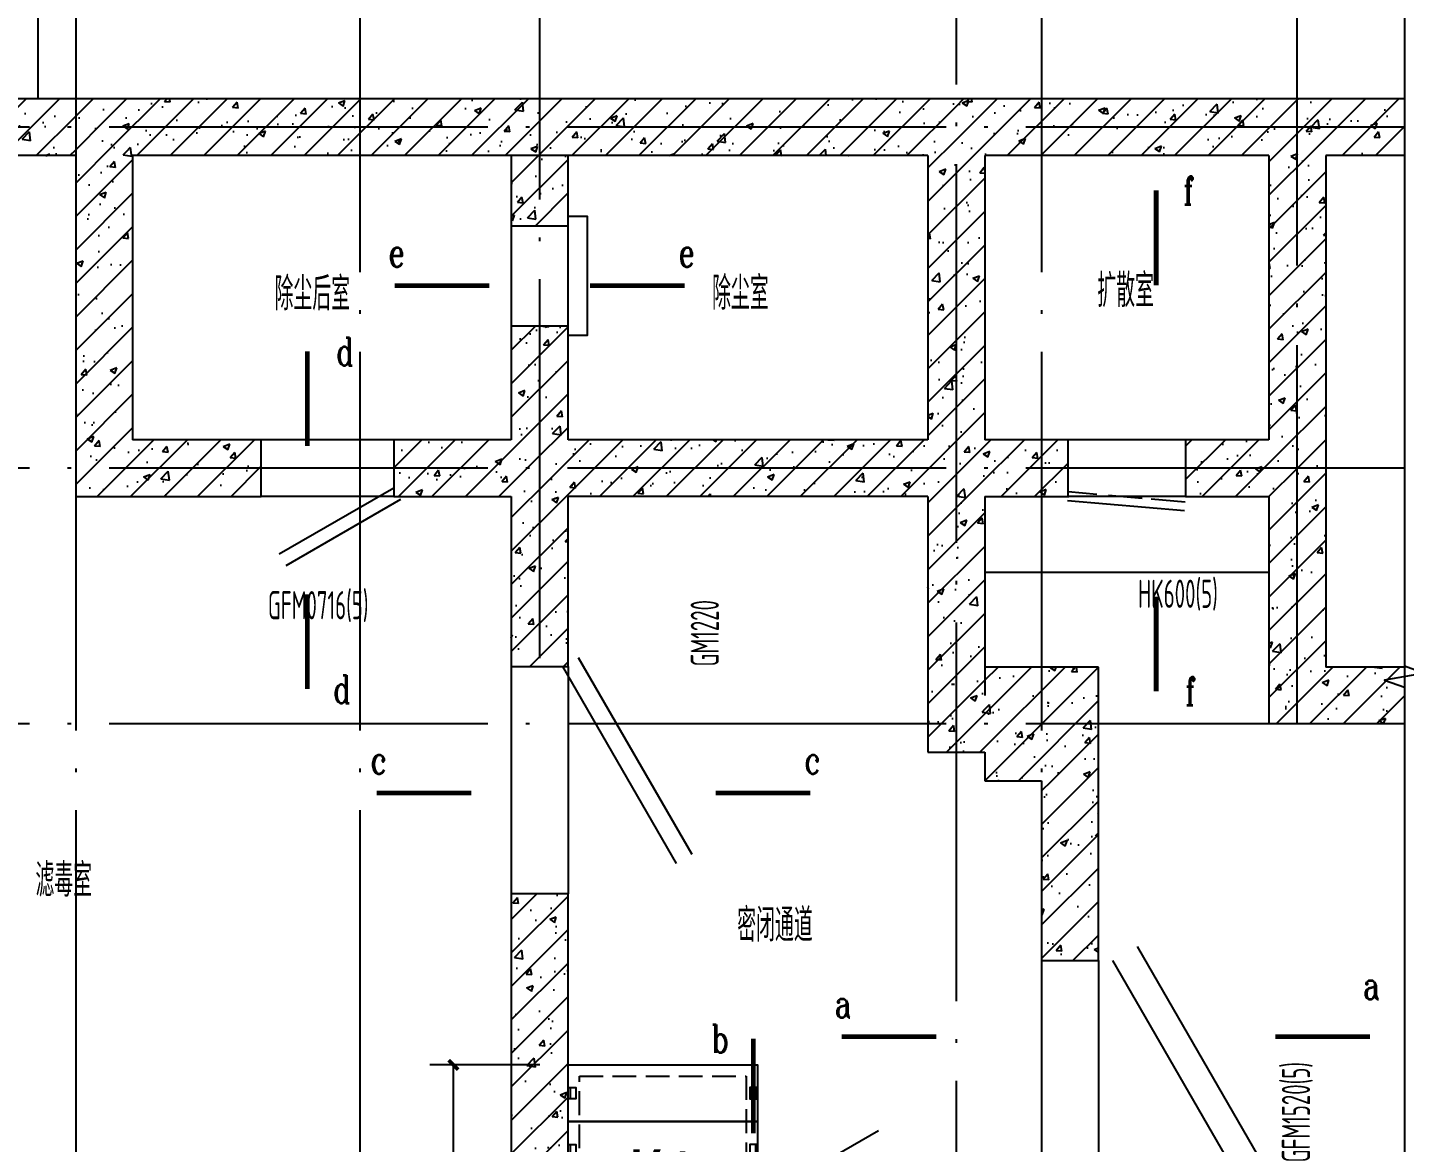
# Model space of a CAD drawing. Extents: x -473190 to 2138458, y -81875 to 2633646.
# Drawn here: x 1270524 to 1277794, y -31787 to -25901 of the extents above; entities that cross this region are included whole.
import ezdxf

# ---------------------------------------------------------------- set-up
doc = ezdxf.new("R2010")
doc.units = 0
doc.header["$LTSCALE"] = 1000
doc.linetypes.add('__DASH', pattern=[0.35, 0.25, -0.1])
doc.linetypes.add('DOTE', pattern=[2.42, 2, -0.2, 0.02, -0.2])
for name, color, linetype in [('A-COLUMN', 2, 'Continuous'), ('A-WALL', 2, 'Continuous'), ('DIM_SYMB', 3, 'Continuous'), ('DOTE', 1, 'DOTE'), ('PUB_DIM', 3, 'Continuous'), ('PUB_HATCH', 8, 'Continuous'), ('PUB_TEXT', 7, 'Continuous'), ('RF-JSK', 9, 'Continuous'), ('RF-M', 4, 'Continuous'), ('RF-MBH', 11, 'Continuous'), ('RF-QT', 30, 'Continuous'), ('WINDOW', 4, 'Continuous')]:
    doc.layers.add(name, color=color, linetype=linetype)
doc.layers.add('RF-WZ', color=110, linetype='Continuous', lineweight=0)
doc.styles.add('8B2_02', font='tssdeng.shx', dxfattribs={"width": 0.6, "bigfont": 'TSSDCHN.shx'})
doc.styles.add('_TCH_DIM_T3', font='tssdeng.shx', dxfattribs={"width": 0.564706, "bigfont": '@@@tssdchn.shx'})
doc.styles.add('_TCH_LABEL', font='COMPLEX', dxfattribs={"bigfont": 'GBCBIG'})
doc.styles.add('_TCH_WINDOW', font='tssdeng.shx', dxfattribs={"width": 0.8, "height": 3.5, "bigfont": 'tssdchn.shx'})
doc.styles.add('TYDG_01', font='', dxfattribs={"width": 0.8})
doc.styles.get('TYDG_01').set_extended_font_data('SimSun')
doc.dimstyles.new('_TCH_ARCH&&50', dxfattribs={"dimtxt": 175, "dimasz": 50, "dimexe": 125, "dimexo": 150, "dimgap": 50, "dimtad": 1, "dimdec": 0, "dimzin": 0, "dimdsep": 46, "dimtxsty": '_TCH_DIM_T3', "dimblk": 'ARCHTICK', "dimcen": 0.09, "dimclrt": 7, "dimazin": 2, "dimtfac": 1, "dimtdec": 0, "dimtix": 1, "dimtmove": 2, "dimatfit": 3, "dimfxl": 0, "dimtolj": 1, "dimtzin": 0, "dimarcsym": 0})
pattern_1 = [(45, (-477544.96, -71625.69), (-88.388348, 88.388348), []), (50, (-477544.96, -71625.7), (358.63009, -31.376067), [37.5, -412.5]), (355, (-477544.96, -71625.7), (-69.37567, 376.09607), [30, -330]), (100.4514, (-477515.08, -71628.3), (289.25469, 344.71977), [31.870095, -350.571056]), (46.1842, (-477544.96, -71525.7), (533.62052, -82.75951), [56.25, -618.75]), (96.6356, (-477500.5, -71532.6), (467.33135, 487.05894), [47.80514, -525.8565]), (351.1842, (-477544.96, -71525.7), (467.33097, 487.0593), [45, -495]), (21, (-477494.96, -71550.7), (298.453526, -201.309445), [37.5, -412.5]), (326, (-477494.96, -71550.7), (121.657666, 362.57502), [30, -330]), (71.4514, (-477470.1, -71567.47), (420.111314, 161.26525), [31.870095, -350.571056]), (37.5, (-477544.96, -71625.69), (6.079928, 166.446927), [0, -326, 0, -335, 0, -331.25]), (7.5, (-477544.96, -71625.69), (131.534769, 197.205856), [0, -191, 0, -318.5, 0, -126.25]), (327.5, (-477656.46, -71625.69), (266.911218, -11.277436), [0, -125, 0, -390, 0, -517.5]), (317.5, (-477706.46, -71625.7), (291.593085, 50.05249), [0, -162.5, 0, -259, 0, -367.5])]

# ---------------------------------------------------------------- blocks, each defined once
blk = doc.blocks.new('RFJSK1')
at = {"layer": 'RF-JSK'}
for p, q in [((220418.2, 104410.6), (220418.2, 104350.6)), ((221398.2, 104410.6), (221398.2, 104350.6)), ((220418.2, 104110.6), (220418.2, 104050.6)), ((221398.2, 104110.6), (221398.2, 104050.6)), ((220418.2, 103810.6), (220418.2, 103750.6)), ((221398.2, 103810.6), (221398.2, 103750.6)), ((220418.2, 103510.6), (220418.2, 103450.6)), ((221398.2, 103510.6), (221398.2, 103450.6))]:
    blk.add_line(p, q, dxfattribs=at)
for points in [[(220408.2, 104530.6), (221408.2, 104530.6), (221408.2, 103330.6), (220408.2, 103330.6), (220408.2, 104530.6)], [(220408.2, 104410.6), (220408.2, 104530.6), (221408.2, 104530.6), (221408.2, 104410.6)], [(220408.2, 104410.6), (220448.2, 104410.6), (220448.2, 104350.6), (220408.2, 104350.6)], [(221408.2, 104410.6), (221368.2, 104410.6), (221368.2, 104350.6), (221408.2, 104350.6)], [(221408.2, 104350.6), (221408.2, 104230.6), (220408.2, 104230.6), (220408.2, 104350.6)], [(220408.2, 104110.6), (220408.2, 104230.6), (221408.2, 104230.6), (221408.2, 104110.6)], [(220408.2, 104110.6), (220448.2, 104110.6), (220448.2, 104050.6), (220408.2, 104050.6)], [(221408.2, 104110.6), (221368.2, 104110.6), (221368.2, 104050.6), (221408.2, 104050.6)], [(221408.2, 104050.6), (221408.2, 103930.6), (220408.2, 103930.6), (220408.2, 104050.6)], [(220408.2, 103810.6), (220408.2, 103930.6), (221408.2, 103930.6), (221408.2, 103810.6)], [(220408.2, 103810.6), (220448.2, 103810.6), (220448.2, 103750.6), (220408.2, 103750.6)], [(221408.2, 103750.6), (221408.2, 103630.6), (220408.2, 103630.6), (220408.2, 103750.6)], [(221408.2, 103810.6), (221368.2, 103810.6), (221368.2, 103750.6), (221408.2, 103750.6)], [(220408.2, 103510.6), (220408.2, 103630.6), (221408.2, 103630.6), (221408.2, 103510.6)], [(220408.2, 103510.6), (220448.2, 103510.6), (220448.2, 103450.6), (220408.2, 103450.6)], [(221408.2, 103510.6), (221368.2, 103510.6), (221368.2, 103450.6), (221408.2, 103450.6)], [(221408.2, 103450.6), (221408.2, 103330.6), (220408.2, 103330.6), (220408.2, 103450.6)]]:
    blk.add_lwpolyline(points, dxfattribs=at)
at = {"layer": 'RF-JSK', "linetype": '__DASH', "ltscale": 0.5}
blk.add_lwpolyline([(220468.2, 104470.6), (221348.2, 104470.6), (221348.2, 103390.6), (220468.2, 103390.6)], close=True, dxfattribs=at)
at = {"layer": 'RF-JSK', "color": 110, "style": 'TYDG_01', "width": 0.8}
blk.add_text('K1', height=339.87, dxfattribs=at).set_placement((220726.9, 103744.4))
blk = doc.blocks.new('_ArchTick')
at = {"color": 0, "linetype": 'ByBlock', "const_width": 0.4}
blk.add_lwpolyline([(-0.5, -0.5), (0.5, 0.5)], dxfattribs=at)
blk = doc.blocks.new('*D2011')
at = {"layer": 'Defpoints', "color": 0, "transparency": 16777216}
for p in [(1272772.8, -31377.1), (1273378.3, -31377.1), (1273378.3, -32577.1)]:
    blk.add_point(p, dxfattribs=at)
at = {"layer": 'PUB_DIM', "color": 0, "lineweight": -2, "transparency": 16777216}
for p, q in [((1273228.3, -31377.1), (1272647.8, -31377.1)), ((1272772.8, -32577.1), (1272772.8, -31377.1)), ((1273228.3, -32577.1), (1272647.8, -32577.1))]:
    blk.add_line(p, q, dxfattribs=at)
at = {"layer": 'PUB_DIM', "color": 0, "lineweight": -2, "transparency": 16777216, "xscale": 50, "yscale": 50, "zscale": 50}
for p, rotation in [((1272772.8, -31377.1), 90), ((1272772.8, -32577.1), 270)]:
    blk.add_blockref('_ArchTick', p, dxfattribs=dict(at, rotation=rotation))
at = {"layer": 'PUB_DIM', "color": 7, "transparency": 16777216, "insert": (1272635.3, -31977.1), "char_height": 175, "attachment_point": 5, "rotation": 90, "style": '_TCH_DIM_T3'}
blk.add_mtext('\\A1;1200', dxfattribs=at)
blk = doc.blocks.new('*D3196')
at = {"layer": 'Defpoints', "color": 0, "transparency": 16777216}
for p in [(1277794.2, -26427.1), (1278294.2, -26427.1), (1277794.2, -26577.1)]:
    blk.add_point(p, dxfattribs=at)
at = {"layer": 'PUB_DIM', "color": 0, "lineweight": -2, "transparency": 16777216}
for p, q in [((1278294.2, -26427.1), (1278294.2, -26377.1)), ((1277944.2, -26427.1), (1278419.2, -26427.1)), ((1278294.2, -26577.1), (1278294.2, -26427.1)), ((1277944.2, -26577.1), (1278419.2, -26577.1)), ((1278294.2, -26577.1), (1278294.2, -26627.1))]:
    blk.add_line(p, q, dxfattribs=at)
at = {"layer": 'PUB_DIM', "color": 0, "lineweight": -2, "transparency": 16777216, "xscale": 50, "yscale": 50, "zscale": 50}
for p, rotation in [((1278294.2, -26427.1), 270), ((1278294.2, -26577.1), 90)]:
    blk.add_blockref('_ArchTick', p, dxfattribs=dict(at, rotation=rotation))
at = {"layer": 'PUB_DIM', "color": 7, "transparency": 16777216, "insert": (1278156.7, -26502.1), "char_height": 175, "attachment_point": 5, "rotation": 90, "style": '_TCH_DIM_T3'}
blk.add_mtext('\\A1;150', dxfattribs=at)
blk = doc.blocks.new('*D3197')
at = {"layer": 'Defpoints', "color": 0, "transparency": 16777216}
for p in [(1277794.2, -26277.1), (1278294.2, -26277.1), (1277794.2, -26427.1)]:
    blk.add_point(p, dxfattribs=at)
at = {"layer": 'PUB_DIM', "color": 0, "lineweight": -2, "transparency": 16777216}
for p, q in [((1277944.2, -26277.1), (1278419.2, -26277.1)), ((1278294.2, -26427.1), (1278294.2, -26277.1)), ((1277944.2, -26427.1), (1278419.2, -26427.1))]:
    blk.add_line(p, q, dxfattribs=at)
at = {"layer": 'PUB_DIM', "color": 0, "lineweight": -2, "transparency": 16777216, "xscale": 50, "yscale": 50, "zscale": 50}
for p, rotation in [((1278294.2, -26277.1), 90), ((1278294.2, -26427.1), 270)]:
    blk.add_blockref('_ArchTick', p, dxfattribs=dict(at, rotation=rotation))
at = {"layer": 'PUB_DIM', "color": 7, "transparency": 16777216, "insert": (1278156.7, -26102.1), "char_height": 175, "attachment_point": 5, "rotation": 90, "style": '_TCH_DIM_T3'}
blk.add_mtext('\\A1;150', dxfattribs=at)
blk = doc.blocks.new('*D3232')
at = {"layer": 'Defpoints', "color": 0, "transparency": 16777216}
for p in [(1277794.2, -29577.1), (1278794.2, -29577.1), (1277794.2, -32727.1)]:
    blk.add_point(p, dxfattribs=at)
at = {"layer": 'PUB_DIM', "color": 0, "lineweight": -2, "transparency": 16777216}
for p, q in [((1277944.2, -29577.1), (1278919.2, -29577.1)), ((1278794.2, -32727.1), (1278794.2, -29577.1)), ((1277944.2, -32727.1), (1278919.2, -32727.1))]:
    blk.add_line(p, q, dxfattribs=at)
at = {"layer": 'PUB_DIM', "color": 0, "lineweight": -2, "transparency": 16777216, "xscale": 50, "yscale": 50, "zscale": 50}
for p, rotation in [((1278794.2, -29577.1), 90), ((1278794.2, -32727.1), 270)]:
    blk.add_blockref('_ArchTick', p, dxfattribs=dict(at, rotation=rotation))
at = {"layer": 'PUB_DIM', "color": 7, "transparency": 16777216, "insert": (1278656.7, -31152.1), "char_height": 175, "attachment_point": 5, "rotation": 90, "style": '_TCH_DIM_T3'}
blk.add_mtext('\\A1;3150', dxfattribs=at)

msp = doc.modelspace()

# ---------------------------------------------------------------- hatches: boundary and pattern name
at = {"layer": 'PUB_HATCH'}
h = msp.add_hatch(dxfattribs=at)
h.set_pattern_fill('钢筋混凝土', color=256, scale=50, style=0)
h.set_pattern_definition(pattern_1)
h.paths.add_polyline_path([(1270778.3, -26577.1), (1270778.3, -26277.1), (1268078.3, -26277.1), (1267978.3, -26429.6), (1268078.3, -26577.1)])
h = msp.add_hatch(dxfattribs=at)
h.set_pattern_fill('钢筋混凝土', color=256, scale=50, style=0)
h.set_pattern_definition(pattern_1)
h.paths.add_polyline_path([(1270928.3, -26477.1), (1270928.3, -26277.1), (1270778.3, -26277.1), (1270778.3, -26577.1)])
h = msp.add_hatch(dxfattribs=at)
h.set_pattern_fill('钢筋混凝土', color=256, scale=50, style=0)
h.set_pattern_definition(pattern_1)
h.paths.add_polyline_path([(1275428.3, -26477.1), (1275428.3, -26277.1), (1270928.3, -26277.1), (1270928.3, -26477.1), (1271078.3, -26577.1), (1275278.3, -26577.1)])
h = msp.add_hatch(dxfattribs=at)
h.set_pattern_fill('钢筋混凝土', color=256, scale=50, style=0)
h.set_pattern_definition(pattern_1)
h.paths.add_polyline_path([(1277228.3, -26477.1), (1277228.3, -26277.1), (1275428.3, -26277.1), (1275428.3, -26477.1), (1275578.3, -26577.1), (1277078.3, -26577.1)])
h = msp.add_hatch(dxfattribs=at)
h.set_pattern_fill('钢筋混凝土', color=256, scale=50, style=0)
h.set_pattern_definition(pattern_1)
h.paths.add_polyline_path([(1277794.2, -26277.1), (1277228.3, -26277.1), (1277228.3, -26477.1), (1277378.3, -26577.1), (1277794.2, -26577.1)])
h = msp.add_hatch(dxfattribs=at)
h.set_pattern_fill('钢筋混凝土', color=256, scale=50, style=0)
h.set_pattern_definition(pattern_1)
h.paths.add_polyline_path([(1270928.3, -26477.1), (1270778.3, -26577.1), (1270778.3, -28377.1), (1271078.3, -28077.1), (1271078.3, -26577.1)])
h = msp.add_hatch(dxfattribs=at)
h.set_pattern_fill('钢筋混凝土', color=256, scale=50, style=0)
h.set_pattern_definition(pattern_1)
h.paths.add_polyline_path([(1275428.3, -26477.1), (1275278.3, -26577.1), (1275278.3, -28077.1), (1275428.3, -28227.1), (1275578.3, -28077.1), (1275578.3, -26577.1)])
h = msp.add_hatch(dxfattribs=at)
h.set_pattern_fill('钢筋混凝土', color=256, scale=50, style=0)
h.set_pattern_definition(pattern_1)
h.paths.add_polyline_path([(1277228.3, -26477.1), (1277078.3, -26577.1), (1277078.3, -28077.1), (1277178.3, -28227.9), (1277378.3, -28229.6), (1277378.3, -26577.1)])
h = msp.add_hatch(dxfattribs=at)
h.set_pattern_fill('钢筋混凝土', color=256, scale=50, style=0)
h.set_pattern_definition(pattern_1)
h.paths.add_polyline_path([(1273078.3, -26577.1), (1273078.3, -26947.1), (1273378.3, -26947.1), (1273378.3, -26577.1)])
h = msp.add_hatch(dxfattribs=at)
h.set_pattern_fill('钢筋混凝土', color=256, scale=50, style=0)
h.set_pattern_definition(pattern_1)
h.paths.add_polyline_path([(1273378.3, -28077.1), (1273378.3, -27477.1), (1273078.3, -27477.1), (1273078.3, -28077.1), (1273228.3, -28227.1)])
h = msp.add_hatch(dxfattribs=at)
h.set_pattern_fill('钢筋混凝土', color=256, scale=50, style=0)
h.set_pattern_definition(pattern_1)
h.paths.add_polyline_path([(1270778.3, -28377.1), (1271758.3, -28377.1), (1271758.3, -28077.1), (1271078.3, -28077.1)])
h = msp.add_hatch(dxfattribs=at)
h.set_pattern_fill('钢筋混凝土', color=256, scale=50, style=0)
h.set_pattern_definition(pattern_1)
h.paths.add_polyline_path([(1273078.3, -28077.1), (1272458.3, -28077.1), (1272458.3, -28377.1), (1273078.3, -28377.1), (1273228.3, -28227.1)])
h = msp.add_hatch(dxfattribs=at)
h.set_pattern_fill('钢筋混凝土', color=256, scale=50, style=0)
h.set_pattern_definition(pattern_1)
h.paths.add_polyline_path([(1275428.3, -28227.1), (1275278.3, -28077.1), (1273378.3, -28077.1), (1273228.3, -28227.1), (1273378.3, -28377.1), (1275278.3, -28377.1)])
h = msp.add_hatch(dxfattribs=at)
h.set_pattern_fill('钢筋混凝土', color=256, scale=50, style=0)
h.set_pattern_definition(pattern_1)
h.paths.add_polyline_path([(1275578.3, -28377.1), (1276018.3, -28377.1), (1276018.3, -28077.1), (1275578.3, -28077.1), (1275428.3, -28227.1)])
h = msp.add_hatch(dxfattribs=at)
h.set_pattern_fill('钢筋混凝土', color=256, scale=50, style=0)
h.set_pattern_definition(pattern_1)
h.paths.add_polyline_path([(1277078.3, -28077.1), (1276638.3, -28077.1), (1276638.3, -28377.1), (1277078.3, -28377.1), (1277178.3, -28227.9)])
h = msp.add_hatch(dxfattribs=at)
h.set_pattern_fill('钢筋混凝土', color=256, scale=50, style=0)
h.set_pattern_definition(pattern_1)
h.paths.add_polyline_path([(1273078.3, -28377.1), (1273078.3, -29274.4), (1273378.3, -29274.4), (1273378.3, -28377.1), (1273228.3, -28227.1)])
h = msp.add_hatch(dxfattribs=at)
h.set_pattern_fill('钢筋混凝土', color=256, scale=50, style=0)
h.set_pattern_definition(pattern_1)
h.paths.add_polyline_path([(1275428.3, -28227.1), (1275278.3, -28377.1), (1275278.3, -29727.1), (1275578.3, -29427.1), (1275578.3, -28377.1)])
h = msp.add_hatch(dxfattribs=at)
h.set_pattern_fill('钢筋混凝土', color=256, scale=50, style=0)
h.set_pattern_definition(pattern_1)
h.paths.add_polyline_path([(1277178.3, -28227.9), (1277078.3, -28377.1), (1277078.3, -29577.1), (1277378.3, -29277.1), (1277378.3, -28229.6)])
h = msp.add_hatch(dxfattribs=at)
h.set_pattern_fill('钢筋混凝土', color=256, scale=50, style=0)
h.set_pattern_definition(pattern_1)
h.paths.add_polyline_path([(1276178.3, -29877.1), (1276178.3, -29277.1), (1275578.3, -29277.1), (1275578.3, -29877.1)])
h = msp.add_hatch(dxfattribs=at)
h.set_pattern_fill('钢筋混凝土', color=256, scale=50, style=0)
h.set_pattern_definition(pattern_1)
h.paths.add_polyline_path([(1277794.2, -29277.1), (1277378.3, -29277.1), (1277078.3, -29577.1), (1277794.2, -29577.1)])
h = msp.add_hatch(dxfattribs=at)
h.set_pattern_fill('钢筋混凝土', color=256, scale=50, style=0)
h.set_pattern_definition(pattern_1)
h.paths.add_polyline_path([(1275578.3, -29727.1), (1275578.3, -29427.1), (1275278.3, -29727.1)])
h = msp.add_hatch(dxfattribs=at)
h.set_pattern_fill('钢筋混凝土', color=256, scale=50, style=0)
h.set_pattern_definition(pattern_1)
h.paths.add_polyline_path([(1276178.3, -29877.1), (1275878.3, -29877.1), (1275878.3, -30827.1), (1276178.3, -30827.1)])
h = msp.add_hatch(dxfattribs=at)
h.set_pattern_fill('钢筋混凝土', color=256, scale=50, style=0)
h.set_pattern_definition(pattern_1)
h.paths.add_polyline_path([(1273378.3, -32577.1), (1273378.3, -30474.4), (1273078.3, -30474.4), (1273078.3, -32577.1), (1273228.3, -32677.1)])

# ---------------------------------------------------------------- linework, layer by layer
msp.add_lwpolyline([(1267139.5, -25192.9), (1277794.2, -25192.9), (1277794.2, -33461.9), (1267139.5, -33461.9)], close=True)
at = {"layer": 'A-COLUMN'}
for p, q in [((1276178.3, -29277.1), (1275578.3, -29277.1)), ((1275578.3, -29277.1), (1275578.3, -29427.1)), ((1276178.3, -29877.1), (1276178.3, -29277.1)), ((1275578.3, -29727.1), (1275578.3, -29877.1)), ((1275578.3, -29877.1), (1275878.3, -29877.1))]:
    msp.add_line(p, q, dxfattribs=at)
at = {"layer": 'A-WALL'}
for p, q in [((1270578.3, -25192.9), (1270578.3, -26277.1)), ((1270778.3, -25192.9), (1270778.3, -26277.1))]:
    msp.add_line(p, q, dxfattribs=at)
at = {"layer": 'DIM_SYMB'}
msp.add_lwpolyline([(1277794.2, -24892.9), (1277794.2, -29271.1), (1277899.2, -29309.4), (1277689.2, -29346.4), (1277794.2, -29383.6), (1277794.2, -33761.9)], dxfattribs=at)
at = {"layer": 'DIM_SYMB', "const_width": 25}
for points in [[(1276483.3, -26761.2), (1276483.3, -27261.2)], [(1272462, -27264.4), (1272962, -27264.4)], [(1273493.6, -27264.4), (1273993.6, -27264.4)], [(1272001.6, -27611), (1272001.6, -28111)], [(1272001.6, -28893.7), (1272001.6, -29393.7)], [(1276483.3, -28904.8), (1276483.3, -29404.8)], [(1272366.9, -29942.4), (1272866.9, -29942.4)], [(1274157.5, -29942.4), (1274657.5, -29942.4)], [(1274355.9, -31239.4), (1274355.9, -31739.4)], [(1274822.9, -31228.7), (1275322.9, -31228.7)], [(1277112.9, -31228.7), (1277612.9, -31228.7)]]:
    msp.add_lwpolyline(points, dxfattribs=at)
at = {"layer": 'DOTE'}
for p, q in [((1270778.3, -25192.9), (1270778.3, -33461.9)), ((1272278.3, -25192.9), (1272278.3, -33461.9)), ((1273228.3, -29229.6), (1273228.3, -25192.9)), ((1275428.3, -33461.9), (1275428.3, -25192.9)), ((1275878.3, -25192.9), (1275878.3, -33461.9)), ((1277228.3, -29577.1), (1277228.3, -25192.9)), ((1277794.2, -26427.1), (1267139.5, -26427.1)), ((1277794.2, -28227.1), (1267139.5, -28227.1)), ((1277794.2, -29577.1), (1267139.5, -29577.1))]:
    msp.add_line(p, q, dxfattribs=at)
at = {"layer": 'RF-M'}
for p, q in [((1272458.3, -28077.1), (1271758.3, -28077.1)), ((1276638.3, -28077.1), (1276018.3, -28077.1)), ((1272458.3, -28332.1), (1271852.1, -28682.1)), ((1276018.3, -28351.1), (1276170.6, -28364.4)), ((1272458.3, -28377.1), (1271758.3, -28377.1)), ((1272493.3, -28392.7), (1271887.1, -28742.7)), ((1276015.8, -28397.2), (1276633.4, -28451.2)), ((1276638.3, -28377.1), (1276018.3, -28377.1)), ((1276231.3, -28369.7), (1276408.8, -28385.3)), ((1276456.5, -28389.4), (1276635.9, -28405.1)), ((1275578.3, -28777.1), (1277078.3, -28777.1)), ((1273078.3, -29274.4), (1273078.3, -30474.4)), ((1273348.3, -29274.4), (1273948.3, -30313.6)), ((1273378.3, -29274.4), (1273378.3, -30474.4)), ((1273431.4, -29226.4), (1274031.4, -30265.6)), ((1276383.2, -30752.1), (1277133.2, -32051.1)), ((1275878.3, -30827.1), (1275878.3, -32327.1)), ((1276178.3, -30827.1), (1276178.3, -32327.1)), ((1276253.3, -30827.1), (1277003.3, -32126.1)), ((1273718.3, -32473.2), (1275017.3, -31723.2))]:
    msp.add_line(p, q, dxfattribs=at)
at = {"layer": 'RF-QT'}
for p, q in [((1270778.3, -26277.1), (1268078.3, -26277.1)), ((1270928.3, -26277.1), (1270778.3, -26277.1)), ((1275428.3, -26277.1), (1270928.3, -26277.1)), ((1277228.3, -26277.1), (1275428.3, -26277.1)), ((1277794.2, -26277.1), (1277228.3, -26277.1)), ((1270778.3, -26577.1), (1268078.3, -26577.1)), ((1270778.3, -26577.1), (1270778.3, -28377.1)), ((1270778.3, -26577.1), (1270778.3, -26577.1)), ((1271078.3, -26577.1), (1271078.3, -28077.1)), ((1275278.3, -26577.1), (1271078.3, -26577.1)), ((1273078.3, -26577.1), (1273078.3, -26947.1)), ((1273378.3, -26577.1), (1273078.3, -26577.1)), ((1273378.3, -26947.1), (1273378.3, -26577.1)), ((1275278.3, -26577.1), (1275278.3, -28077.1)), ((1275578.3, -26577.1), (1275578.3, -28077.1)), ((1277078.3, -26577.1), (1275578.3, -26577.1)), ((1277078.3, -26577.1), (1277078.3, -28077.1)), ((1277378.3, -26577.1), (1277378.3, -28229.6)), ((1277794.2, -26577.1), (1277378.3, -26577.1)), ((1273078.3, -26947.1), (1273378.3, -26947.1)), ((1273378.3, -27477.1), (1273078.3, -27477.1)), ((1273078.3, -27477.1), (1273078.3, -28077.1)), ((1273378.3, -28077.1), (1273378.3, -27477.1)), ((1271758.3, -28077.1), (1271078.3, -28077.1)), ((1271758.3, -28377.1), (1271758.3, -28077.1)), ((1273078.3, -28077.1), (1272458.3, -28077.1)), ((1272458.3, -28077.1), (1272458.3, -28377.1)), ((1275278.3, -28077.1), (1273378.3, -28077.1)), ((1276018.3, -28077.1), (1275578.3, -28077.1)), ((1276018.3, -28377.1), (1276018.3, -28077.1)), ((1277078.3, -28077.1), (1276638.3, -28077.1)), ((1276638.3, -28077.1), (1276638.3, -28377.1)), ((1277378.3, -28229.6), (1277378.3, -29277.1)), ((1270778.3, -28377.1), (1271758.3, -28377.1)), ((1272458.3, -28377.1), (1273078.3, -28377.1)), ((1273078.3, -28377.1), (1273078.3, -29274.4)), ((1273378.3, -29274.4), (1273378.3, -28377.1)), ((1275278.3, -28377.1), (1273378.3, -28377.1)), ((1275278.3, -28377.1), (1275278.3, -29727.1)), ((1275578.3, -28377.1), (1275578.3, -29427.1)), ((1275578.3, -28377.1), (1276018.3, -28377.1)), ((1276638.3, -28377.1), (1277078.3, -28377.1)), ((1277078.3, -28377.1), (1277078.3, -29577.1)), ((1273078.3, -29274.4), (1273378.3, -29274.4)), ((1277794.2, -29277.1), (1277378.3, -29277.1)), ((1277794.2, -29577.1), (1277078.3, -29577.1)), ((1275278.3, -29727.1), (1275578.3, -29727.1)), ((1275878.3, -29877.1), (1275878.3, -30827.1)), ((1276178.3, -30827.1), (1276178.3, -29877.1)), ((1273378.3, -30474.4), (1273078.3, -30474.4)), ((1273078.3, -30474.4), (1273078.3, -32577.1)), ((1273378.3, -32577.1), (1273378.3, -30474.4)), ((1275878.3, -30827.1), (1276178.3, -30827.1))]:
    msp.add_line(p, q, dxfattribs=at)
at = {"layer": 'WINDOW', "color": 0}
for p, q in [((1273078.3, -26947.1), (1273078.3, -27477.1)), ((1273378.3, -27477.1), (1273378.3, -26947.1))]:
    msp.add_line(p, q, dxfattribs=at)
at = {"layer": 'WINDOW'}
msp.add_lwpolyline([(1273378.3, -26897.1), (1273478.3, -26897.1), (1273478.3, -27527.1), (1273378.3, -27527.1), (1273378.3, -26947.1)], dxfattribs=at)

# ---------------------------------------------------------------- block references
at = {"layer": 'RF-JSK', "linetype": 'ByBlock'}
msp.add_blockref('RFJSK1', (1052970.1, -135907.7), dxfattribs=at)

# ---------------------------------------------------------------- texts
at = {"layer": 'PUB_TEXT', "style": '_TCH_LABEL', "width": 0.705882}
for s, p in [('f', (1276626.4, -26835.6)), ('e', (1272429.5, -27163.7)), ('e', (1273961.1, -27163.7)), ('d', (1272152.4, -27685.4)), ('d', (1272136.6, -29468)), ('f', (1276635.8, -29479.2)), ('c', (1272334.4, -29841.7)), ('c', (1274625, -29841.7)), ('a', (1277575.4, -31030.4)), ('a', (1274785.4, -31128)), ('b', (1274132.5, -31313.8))]:
    msp.add_text(s, height=148.8, dxfattribs=at).set_placement(p)
at = {"layer": 'RF-MBH', "style": '_TCH_WINDOW', "width": 0.564706}
msp.add_text('GFM0716(5)', height=148.75, dxfattribs=at).set_placement((1271793.3, -29025))
for s, rotation, p in [('HK600(5)', 360, (1276387.4, -28964.7)), ('GM1220', 90, (1274174.3, -29274)), ('GFM1520(5)', 90, (1277295.7, -31892.1))]:
    msp.add_text(s, height=148.75, rotation=rotation, dxfattribs=at).set_placement(p)
at = {"layer": 'RF-WZ', "style": '8B2_02', "width": 0.6}
for s, p in [('扩散室', (1276172.3, -27376.7)), ('除尘后室', (1271828.2, -27393.9)), ('除尘室', (1274138.4, -27390.8)), ('滤毒室', (1270565.6, -30489.4)), ('密闭通道', (1274271, -30727.2))]:
    msp.add_text(s, height=175, dxfattribs=at).set_placement(p)

# ---------------------------------------------------------------- dimensions: what is measured, and where the dimension line sits
at = {"layer": 'PUB_DIM'}
dim = msp.add_linear_dim(base=(1278294.2, -26277.1), p1=(1277794.2, -26427.1), p2=(1277794.2, -26277.1), angle=90, dimstyle='_TCH_ARCH&&50', dxfattribs=at)
dim.commit()
dim.dimension.update_dxf_attribs({"geometry": '*D3197', "text_midpoint": (1278156.7, -26102.1), "dimtype": 129})
for p1, p2, distance, picture, middle in [((1277794.2, -26577.1), (1277794.2, -26427.1), -500, '*D3196', (1278156.7, -26502.1)), ((1277794.2, -32727.1), (1277794.2, -29577.1), -1000, '*D3232', (1278656.7, -31152.1)), ((1273378.3, -32577.1), (1273378.3, -31377.1), 605.5, '*D2011', (1272635.3, -31977.1))]:
    dim = msp.add_aligned_dim(p1=p1, p2=p2, distance=distance, dimstyle='_TCH_ARCH&&50', dxfattribs=at)
    dim.commit()
    dim.dimension.update_dxf_attribs({"geometry": picture, "text_midpoint": middle})

doc.saveas('drawing.dxf')
